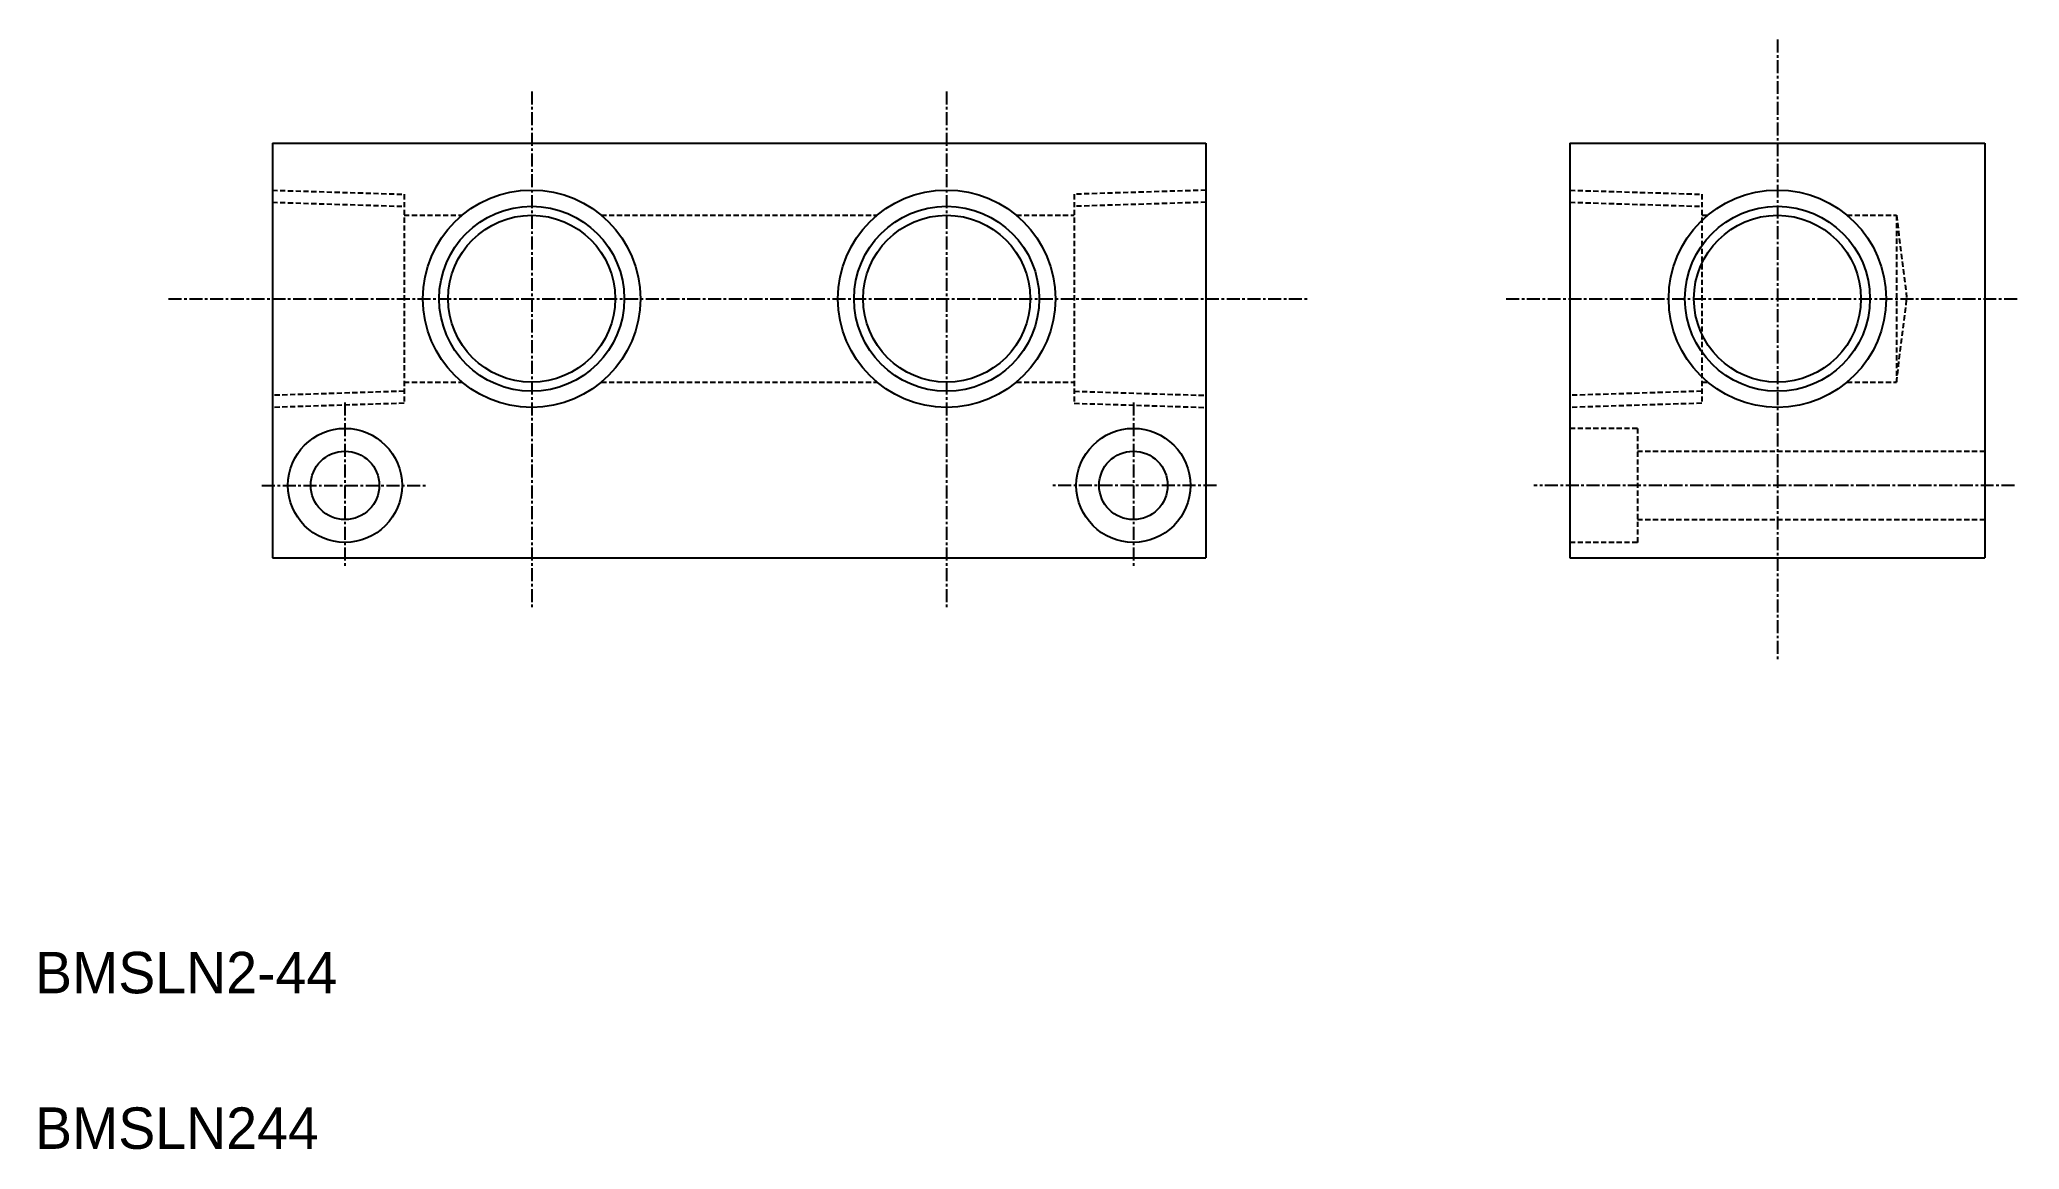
# Model space of a CAD drawing. Extents: x 354 to 545, y 109 to 216.
import ezdxf

# ---------------------------------------------------------------- set-up
doc = ezdxf.new("R2010")
doc.units = 0
doc.linetypes.add('CENTER', pattern=[2, 1.25, -0.25, 0.25, -0.25])
doc.linetypes.add('DASHED', pattern=[0.75, 0.5, -0.25])
doc.layers.get('0').update_dxf_attribs({"linetype": 'CONTINUOUS'})
doc.layers.add('CENTER', color=1, linetype='CENTER')

msp = doc.modelspace()

# ---------------------------------------------------------------- linework, layer by layer
at = {"color": 7, "linetype": 'CONTINUOUS'}
for p, q in [((376.13, 205.62), (376.13, 165.62)), ((376.13, 205.62), (466.13, 205.62)), ((466.13, 205.62), (466.13, 165.62)), ((501.22, 205.62), (541.22, 205.62)), ((501.22, 205.62), (501.22, 165.62)), ((541.22, 205.62), (541.22, 165.62)), ((376.13, 165.62), (466.13, 165.62)), ((501.22, 165.62), (541.22, 165.62))]:
    msp.add_line(p, q, dxfattribs=at)
at = {"color": 3, "linetype": 'DASHED'}
for p, q in [((376.13, 201.09), (388.83, 200.7)), ((388.83, 200.7), (388.83, 180.54)), ((466.13, 201.09), (453.43, 200.7)), ((453.43, 200.7), (453.43, 180.54)), ((501.22, 201.09), (513.92, 200.7)), ((513.92, 200.7), (513.92, 180.54)), ((376.13, 199.93), (388.83, 199.53)), ((388.83, 198.67), (394.43, 198.67)), ((407.84, 198.67), (434.43, 198.67)), ((447.84, 198.67), (453.43, 198.67)), ((466.13, 199.93), (453.43, 199.53)), ((501.22, 199.93), (513.92, 199.53)), ((513.92, 198.67), (514.51, 198.67)), ((527.92, 198.67), (532.69, 198.67)), ((532.69, 198.67), (532.69, 182.57)), ((532.69, 198.67), (533.69, 190.62)), ((532.69, 182.57), (533.69, 190.62)), ((388.83, 181.7), (376.13, 181.3)), ((388.83, 182.57), (394.43, 182.57)), ((407.84, 182.57), (434.43, 182.57)), ((447.84, 182.57), (453.43, 182.57)), ((453.43, 181.7), (466.13, 181.3)), ((513.92, 181.7), (501.22, 181.3)), ((513.92, 182.57), (514.51, 182.57)), ((527.92, 182.57), (532.69, 182.57)), ((388.83, 180.54), (376.13, 180.14)), ((453.43, 180.54), (466.13, 180.14)), ((513.92, 180.54), (501.22, 180.14)), ((507.72, 178.12), (501.22, 178.12)), ((507.72, 178.12), (507.72, 167.12)), ((507.72, 175.92), (541.22, 175.92)), ((507.72, 169.32), (541.22, 169.32)), ((507.72, 167.12), (501.22, 167.12))]:
    msp.add_line(p, q, dxfattribs=at)
at = {"color": 3, "linetype": 'CONTINUOUS'}
for centre in [(401.13, 190.62), (441.13, 190.62), (521.22, 190.62)]:
    msp.add_circle(centre, 10.48, dxfattribs=at)
at = {"color": 7, "linetype": 'CONTINUOUS'}
for centre, radius in [((401.13, 190.62), 8.92), ((401.13, 190.62), 8.05), ((441.13, 190.62), 8.92), ((441.13, 190.62), 8.05), ((521.22, 190.62), 8.92), ((521.22, 190.62), 8.05), ((383.13, 172.62), 5.5), ((459.13, 172.62), 5.5), ((383.13, 172.62), 3.3), ((459.13, 172.62), 3.3)]:
    msp.add_circle(centre, radius, dxfattribs=at)
at = {"layer": 'CENTER', "color": 1, "linetype": 'CENTER'}
for p, q in [((521.22, 215.62), (521.22, 155.62)), ((401.13, 210.62), (401.13, 160.62)), ((441.13, 210.62), (441.13, 160.62)), ((366.13, 190.62), (476.13, 190.62)), ((495.07, 190.62), (544.54, 190.62)), ((383.13, 180.62), (383.13, 164.62)), ((459.13, 180.62), (459.13, 164.62)), ((375.13, 172.62), (391.13, 172.62)), ((467.13, 172.62), (451.13, 172.62)), ((544.06, 172.62), (497.73, 172.62))]:
    msp.add_line(p, q, dxfattribs=at)

# ---------------------------------------------------------------- texts
at = {"color": 7, "linetype": 'CONTINUOUS'}
for s, p in [('BMSLN2-44', (353.25, 123.63)), ('BMSLN244', (353.25, 108.63))]:
    msp.add_text(s, height=4, dxfattribs=at).set_placement(p)

doc.saveas('drawing.dxf')
